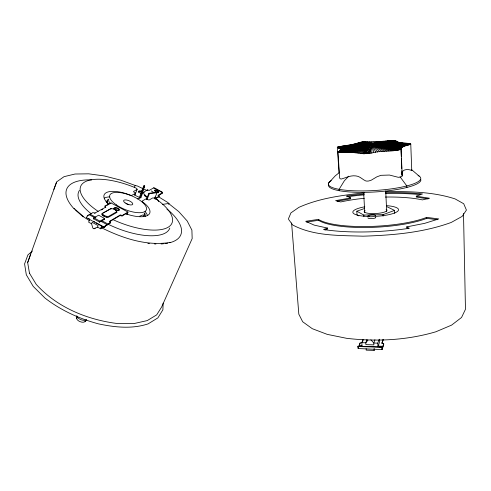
<?xml version="1.0" encoding="UTF-8"?>
<svg xmlns="http://www.w3.org/2000/svg" width="491" height="491" viewBox="0 0 491 491"><rect width="100%" height="100%" fill="white"/><g stroke="black" fill="none" stroke-linecap="round" stroke-linejoin="round"><path stroke-width="0.74" d="M411.759 170.481L410.764 144.053C406.229 142.237 400.055 144.121 395.856 140.886L391.333 140.622L377.303 141.69L362.524 141.967L351.47 144.679L340.128 146.465A6.641 1.056 -4.3 0 0 338.821 146.754C333.641 147.932 345.725 148.681 338.004 151.897L339.612 177.981L340.128 178.681A5.874 2.529 -32.5 0 0 341.441 179C346.149 177.668 350.758 175.14 355.914 175.919C359.921 176.208 362.481 179.546 365.795 180.958A6.058 3.965 -11.4 0 0 368.87 180.952L371.319 180.154L376.824 176.858L380.942 175.324L389.467 175.048L398.207 177.288A6.015 3.449 17.5 0 0 400.312 176.969A5.996 2.909 23.2 0 0 401.773 176.41L402.197 175.919C400.097 169.481 407.456 168.376 411.74 170.543A5.818 0.608 27.4 0 0 411.47 170.119M154.911 188.648L155.076 188.249A1.338 0.436 26.7 0 0 153.628 187.881L148.982 190.52L147.699 189.833L141.764 193.178L142.476 193.466L140.88 197.781L140.162 197.492L137.646 198.935M163.147 303.119L162.895 309.803L157.869 317.898L148.079 323.894C131.932 329.203 114.741 327.331 98.427 323.851C79.161 318.684 60.804 310.312 44.988 298.068L33.241 286.419L26.311 274.782L24.587 263.9L27.907 254.933L32.424 251.048M76.719 318.358L76.805 315.695M95.15 217.851L89.233 214.806M383.084 339.355L381.967 342.871L383.704 343.7L383.741 344.43L382.121 349.592L358.068 348.536L358.062 346.223L382.016 346.965L382.108 348.819L382.9 346.278L377.825 346.124M343.461 152.523L371.57 144.323L338.004 151.897L340.269 152.548L353.643 152.615L363.794 153.763L371.742 153.051L372.246 144.857M127.2 214.389L128.01 212.057L122.327 215.402L120.172 215.033L109.806 221.146L110.53 222.411L107.234 224.706L101.146 221.386L104.522 219.182L104.098 219.716M134.282 187.476L135.166 185.451L120.786 180.179L104.282 175.95L88.681 173.826L75.025 174.017L64.026 176.674L56.753 181.811L53.881 189.416M358.718 346.486L360.099 343L362.333 342.288L363.119 340.202M409.353 143.495L373.05 144.102L410.764 144.053C408.046 146.03 402.54 145.226 400.975 148.847L401.282 156.42M135.166 185.481L137.425 186.015L144.299 189.299A50.475 19.48 22.1 0 1 147.018 190.539M111.04 202.973L128.01 212.057M369.95 153.425L372.11 144.833L369.349 153.499M56.52 182.124L27.668 262.544L29.472 273.205M382.9 346.278L383.704 343.7M382.102 349.598L382.016 346.965M383.348 339.367L382.004 343.596L381.967 342.871M379.371 339.22L379.525 342.147L377.99 346.842L377.8 343.148L378.899 339.821M366.12 348.671L366.2 350.144L374.179 350.402L374.627 349.052M374.921 339.711L373.786 343.025L373.884 344.872L365.893 344.633L365.789 342.792L366.998 339.484M355.822 143.618L372.288 144.115L373.105 141.825M27.668 262.544L30.743 254.037M140.88 197.781A0.779 0.712 20.8 0 1 140.432 196.83L144.704 185.96L143.992 185.672L141.052 192.889A0.755 0.694 21.1 0 0 141.175 193.601M139.8 198.112A0.761 0.7 20.9 0 1 139.444 197.204L143.992 185.672M368.723 153.566L371.27 146.815M362.027 346.345L361.812 342.669L363.058 339.373M359.369 345.756L360.099 343M110.53 222.411L110.297 223L107.707 224.614A1.706 0.479 -60.6 0 1 106.719 225.203L105.32 225.964L104.417 227.646L86.459 217.709L87.392 215.623L89.196 214.561M89.761 219.182L88.619 222.165L91.596 223.816L92.83 228.106L94.02 228.769L97.568 227.124L98.151 225.633L92.173 222.325L91.596 223.816M94.806 213.591L95.033 213.002L105.768 207.128L105.074 205.938L111.04 202.789M93.443 219.041L93.904 217.844L98.636 215.205L104.565 218.47L104.098 219.655M105.074 205.938L104.853 206.508L105.54 207.705L105.768 207.128M99.434 222.349L99.9 221.153L104.565 218.47M97.568 227.124L100.557 228.781L101.729 225.799M104.417 227.646L105.369 225.559L107.099 224.448M110.297 223L109.573 221.736L119.939 215.604L120.172 215.033M119.939 215.604L122.099 215.979L122.327 215.402M126.924 214.555L127.697 212.646L122.099 215.979M134.976 194.749L137.118 189.458M144.704 185.96L142.028 192.527A0.767 0.706 21.1 0 0 142.476 193.466M139.892 198.155L140.162 197.492M147.435 190.477L147.699 189.833M146.41 199.266L148.871 193.294L156.494 192.331L157.034 192.718L154.579 198.616M146.956 199.659L149.417 193.687L157.034 192.718M155.064 188.716L155.076 188.249M155.224 188.335L161.803 191.883A1.338 0.399 20.5 0 1 162.496 192.668L157.961 195.381L159.25 196.075L158.98 196.719L155.144 199.033M168.652 204.09L168.922 203.446L167.37 202.212L161.208 198.444A50.475 19.48 22.1 0 0 158.28 196.59M368.09 153.628L370.791 147.509M367.452 153.677L370.22 148.214M366.814 153.714L368.275 151.154M95.033 213.002L92.774 212.621L89.423 214.8M367.495 153.1L373.24 143.838L371.319 143.918L365.5 153.18L367.495 153.1L368.968 151.498M101.815 221.202L101.735 221.318A1.7 0.491 -60.6 0 1 101.398 221.723M364.948 153.775L368.618 148.945M364.359 153.775L369.49 147.521M367.925 340.214L365.789 342.792L361.812 342.669M86.539 319.868L85.189 321.402L85.397 321.145A4.603 2.424 20.2 0 0 85.52 320.519M363.794 153.763L369.293 147.521M328.62 183.075L335.279 175.821L339.361 172.562M363.254 153.738L369.281 147.325M348.739 176.189L344.351 180.78L339.128 189.287L339.213 190.717M362.757 153.708L370.705 145.717M361.548 153.456L371.159 145.097M357.018 143.249L372.288 144.115L375.179 141.77M360.204 153.229L371.086 145.029M358.737 153.032L371.061 144.925M154.775 198.769L159.25 196.075M158.341 195.633L162.233 193.301A1.338 0.577 24.6 0 0 162.275 192.846L162.349 193.031M100.557 228.781L105.203 226.013M371.742 153.051C380.77 150.05 393.113 152.56 400.975 148.847L373.043 144.237L401.018 148.466M94.02 228.769L95.199 228.082M101.115 221.146L99.55 222.049L93.56 218.74M357.147 152.867L370.975 144.876M101.514 209.915L102.858 209.178M86.459 217.709L86.778 217.531M87.355 216.04L88.319 215.512M106.799 205.453L108.094 204.747M109.389 204.041L110.69 203.335M142.906 214.935L139.825 216.15M106.093 201.752L107.351 201.083M355.447 152.726L370.944 144.802M358.074 142.887L372.288 144.115L377.303 141.69M353.643 152.615L371.601 144.428M351.746 152.535L371.583 144.403L345.615 152.48M349.776 152.486L371.589 144.379M358.927 215.893L357.025 214.825L356.822 211.216L363.8 215.046L383.023 214.665L394.586 210.412L394.715 213.346M324.944 229.991L327.583 229.039L327.522 228.076L323.551 229.506A80.634 19.014 -3.1 0 0 409.377 228.266L406.72 226.891L406.757 227.885L408.089 228.573M428.103 198.892L416.307 197.063L416.276 196.191L422.53 193.945A82.58 19.474 -3.1 0 0 385.374 192.754M358.989 142.519L372.288 144.115L379.451 141.58M356.822 211.216L364.334 208.577M347.726 152.468L371.577 144.348M359.406 142.427L372.288 144.115L381.611 141.451M341.263 152.597L371.552 144.317L339.514 150.989M340.748 152.578L371.558 144.311L338.845 151.388M340.269 152.548L371.564 144.305L338.023 151.793M339.827 152.505L371.552 144.305L338.047 151.995M339.428 152.456L371.558 144.299L338.146 152.087M339.072 152.4L371.552 144.299L338.299 152.179M359.86 142.335L372.288 144.115L383.778 141.291M338.765 152.333L371.546 144.299L338.508 152.259M360.351 142.249L372.288 144.115L385.932 141.107M360.86 142.169L372.288 144.115L388.062 140.905M340.017 150.596L371.54 144.268L338.256 147.914M406.72 226.891L424.721 223.331L438.758 218.931L426.679 217.378A61.185 14.399 -3.2 0 1 367.82 226.517A61.185 14.399 -3.2 0 1 318.481 219.373L305.672 221.294L314.191 225.124L327.522 228.076M361.394 142.095L372.288 144.115L390.155 140.678M340.361 150.209L371.546 144.256L339.023 148.19M361.953 142.028L372.288 144.115L390.75 140.647M362.524 141.967L372.288 144.115L391.333 140.622M339.066 172.807L337.305 147.576L371.534 144.188L353.041 144.329M340.539 149.835L371.552 144.25L339.643 148.478M337.157 201.224L350.654 198.781L350.605 197.934L335.605 200.647L340.717 201.948A61.185 14.399 -3.2 0 1 364.297 198.284M363.101 141.911L372.288 144.115L391.91 140.61M363.684 141.862L372.288 144.115L392.469 140.604M364.273 141.825L372.288 144.115L392.739 140.598M340.558 149.473L371.534 144.244L340.103 148.791M364.85 141.795L372.288 144.115L393.009 140.61M365.427 141.776L372.288 144.115L393.518 140.622M367.225 141.825L372.288 144.115L394.003 140.647M340.41 149.123L371.552 144.231M369.115 141.856L372.288 144.115L394.451 140.678M371.073 141.856L372.288 144.115L394.868 140.721M306.494 222.104L318.549 220.293A61.166 14.46 -3.1 0 0 367.869 227.486A61.166 14.46 -3.1 0 0 426.716 218.342L437.278 219.704M162.478 204.403L168.922 203.446M407.505 143.403L372.288 144.115L395.243 140.77M405.762 143.286L372.288 144.115L395.574 140.825M404.136 143.145L372.288 144.115L395.856 140.886M402.632 142.973L372.288 144.115L396.157 141.205M170.494 242.388C146.545 246.39 122.363 238.147 101.14 227.579M364.426 192.889C342.153 195.222 319.457 198.131 298.847 207.38L290.93 212.885L288.561 218.526L288.628 219.422L292.679 224.988C314.111 236.318 339.404 235.355 362.972 236.183C392.751 235.244 423.009 232.722 451.211 222.454L462.178 216.378L466.419 210.068L463.707 203.74L455.132 198.923C432.89 191.674 409.175 191.435 386.006 191.625M401.264 142.783L372.288 144.115L396.618 141.512M337.348 147.668L371.534 144.194L351.47 144.679M337.311 147.478L371.534 144.188L349.788 145.017M337.378 147.38L371.534 144.188L348.009 145.336M373.013 144.047L397.237 141.801M337.495 147.275L371.534 144.182L346.143 145.643M337.661 147.171L371.54 144.182L344.203 145.937M337.882 147.067L371.546 144.182L342.19 146.214M338.152 146.962L371.534 144.176L340.128 146.465M338.268 146.907L371.534 144.176L338.821 146.754M338.465 146.858L371.54 144.176M400.036 142.568L372.288 144.115L398.017 142.077M372.288 144.115L398.95 142.329M365.494 153.026L367.489 152.946M410.746 144.151L373.043 144.115L409.709 143.556M410.722 143.955L373.043 144.115L410.016 143.618M410.629 143.863L373.056 144.109L410.273 143.697M373.056 144.109L410.476 143.777M410.679 144.256L373.043 144.121L403.712 146.478M410.55 144.36L373.056 144.121L402.853 146.877M354.49 143.98L371.552 144.109M410.366 144.464L373.056 144.121L404.719 146.085M410.132 144.575L373.05 144.127L405.873 145.692M408.586 144.937L373.05 144.133L407.168 145.311M377.8 343.148L373.786 343.025L370.871 339.772M359.842 345.572L361.99 345.639M357.945 346.542L381.918 347.284M379.647 347.29L382.557 347.382M399.631 149.78L373.031 144.268L402.147 147.275M400.024 149.669L373.043 144.268L401.607 147.674M400.374 149.559L373.031 144.256L401.227 148.073M416.276 196.191L429.551 198.241L422.426 199.898A61.185 14.399 -3.2 0 0 385.337 197.057M400.668 149.448L373.037 144.256L401.104 149.221L402.197 175.919M373.043 144.25L400.914 149.338M399.189 149.884L373.037 144.274L393.518 150.504M398.71 149.982L373.025 144.28L395.844 150.393M398.195 150.08L373.031 144.286L396.464 150.326M397.642 150.166L373.037 144.293L397.066 150.252M391.186 150.645L372.988 144.354L388.854 150.811M142.415 189.9L143.139 190.195M151.277 190.925L153.26 192.208M134.54 195.074L139.874 197.621M372.97 144.446L386.54 151.007M386.988 206.717L394.586 210.412M346.928 196.848L346.879 196.013L350.605 197.934M153.628 187.881L162.496 192.668M89.994 214.131L95.935 217.409M101.895 220.698L107.867 223.994M93.904 217.844L99.9 221.153M88.11 218.268L89.442 219.004M93.425 221.208L94.757 221.944M96.089 222.681L104.73 227.462M372.921 144.489L384.257 151.228M89.472 220.668L84.366 217.403L74.116 208.442M148.871 193.294L149.417 193.687M372.896 144.575L382.01 151.48M168.634 203.544L178.718 211.566L187.194 220.987L191.895 230.113L192.171 238.589L161.588 307.071L156.69 314.866L147.257 320.586L133.969 323.569L117.49 323.544C87.208 319.77 56.895 307.348 36.199 284.332L29.429 273.131M166.909 209.178L170.297 211.891A61.461 24.317 21.8 0 1 169.69 242.726M411.783 169.825L419.13 176.073M75.516 210.148L83.218 216.887M400.073 176.834L406.836 185.966L406.892 187.427M372.829 144.661L379.813 151.75M372.706 144.722L377.683 152.044M372.571 144.802L375.615 152.357M109.634 203.329L108.677 200.672M372.405 144.833L373.633 152.695M291.593 222.982L298.823 314.179L302.671 321.752L312.27 328.682L327.196 334.359L346.64 338.317C376.437 341.816 406.984 340.3 435.855 331.787L451.61 325.11L461.558 317.474L465.468 309.281L463.498 213.468M318.481 219.373L318.549 220.293M358.062 346.223L358.172 348.058M363.647 192.245L364.745 212.585M363.8 215.046L363.88 216.519M374.081 348.561L374.179 350.402M373.24 143.838L373.313 145.262M383.023 214.665L383.09 216.15M385.723 190.987L386.675 211.437M145.238 216.359L145.146 214.26A20.456 8.028 21.8 0 0 144.661 212.971M401.38 158.691L401.779 168.542M401.871 170.813L402.031 174.6M426.679 217.378L426.716 218.342M104.301 198.1A24.495 9.642 21.8 0 1 109.867 196.842M145.109 211.547A24.495 9.642 21.8 0 1 147.484 215.586M112.384 219.354A49.198 19.057 21.8 0 0 166.922 227.879A49.198 19.057 21.8 0 0 155.85 198.855A2.51 0.933 22.7 0 0 152.413 198.069L149.35 199.898A1.258 0.473 22.5 0 1 147.791 199.604L147.257 199.315A1.258 0.473 22.4 0 0 145.692 199.021L142.384 200.966A2.062 0.779 22.4 0 0 142.715 201.997L145.809 204.508A24.575 9.507 21.8 0 1 147.036 215.702A24.575 9.507 21.8 0 1 125.371 213.622M98.151 211.357A49.198 19.057 21.8 0 1 84.274 182.278A49.198 19.057 21.8 0 1 135.375 187.771A2.332 0.859 22.1 0 1 136.86 189.643L133.662 191.392A1.258 0.466 22.1 0 0 134.221 192.245L134.755 192.533A1.258 0.466 22.1 0 1 135.313 193.393L131.913 195.277A2.062 0.773 21.9 0 1 130.06 195.117L125.506 193.466A24.575 9.507 21.8 0 0 105.927 192.853A24.575 9.507 21.8 0 0 108.609 204.103M118.65 210.737A24.575 9.507 21.8 0 1 114.072 208.172M169.806 228.07A49.051 19.327 21.8 0 1 108.057 224.184M91.105 213.683A49.051 19.327 21.8 0 1 79.438 190.434M134.829 194.123A2.326 0.872 22 0 1 134.718 194.939M168.419 203.477A0.755 0.417 -51.4 0 1 168.683 204.004M140.659 193.294A3.05 1.129 22.3 0 1 138.971 190.938A3.05 1.129 22.3 0 1 143.47 192.263M155.487 198.861A3.056 1.135 22.7 0 1 158.39 201.586M167.75 243.168A61.461 24.317 21.8 0 1 164.927 243.616M163.429 243.781A61.461 24.317 21.8 0 1 161.079 243.947M155.935 243.996A61.461 24.317 21.8 0 1 154.536 243.941M149.405 243.542A61.461 24.317 21.8 0 1 147.889 243.37M74.417 209.184A61.461 24.317 21.8 0 1 91.664 179.884M138.401 192.392A3.05 1.129 22.3 0 1 141.205 191.858M141.942 192.159A3.05 1.129 22.3 0 1 143.206 192.914M106.627 202.722A19.689 7.721 21.8 0 1 108.664 199.229M155.095 197.044A6.095 2.252 22.5 0 1 154.628 198.112M147.067 196.676A6.095 2.252 22.5 0 1 144.25 192.49M158.397 192.632A2.234 0.81 22.7 0 1 158.243 192.791M154.426 190.735A2.234 0.81 22.7 0 1 156.66 191.017A2.234 0.81 22.7 0 1 158.409 192.404M147.147 197.394A3.063 1.135 22.5 0 1 145.017 194.939M144.526 195.823A3.063 1.142 22.5 0 1 144.747 195.596M144.213 213.432A19.634 7.69 21.8 0 1 143.212 216.599M107.952 204.188A19.634 7.69 21.8 0 1 108.763 199.352M107.191 202.967A19.628 7.703 21.8 0 1 107.59 200.954M144.066 214.708A19.628 7.703 21.8 0 1 143.802 216.04M107.106 217.034A3.584 1.455 21.2 0 1 106.381 216.918M104.871 216.421A3.584 1.455 21.2 0 1 102.619 214.843M111.408 208.878A4.198 1.676 21.4 0 0 110.653 208.835L101.668 213.855A4.284 1.743 21.2 0 0 103.853 216.249A4.284 1.743 21.2 0 0 108.167 217.433L117.011 212.327A4.198 1.676 21.4 0 0 115.575 210.461M113.636 208.822A2.547 1.013 21.5 0 1 113.838 208.626L114.556 208.221A2.541 1.007 21.5 0 1 117.478 208.638A2.541 1.007 21.5 0 1 119.037 210.369M126.469 203.759A4.91 1.909 21.8 0 1 128.802 204.735M76.848 317.732A4.603 2.424 20.2 0 0 78.99 321.126A4.603 2.424 20.2 0 0 84.305 322.016L86.336 319.88L85.931 320.101A5.536 2.897 20.3 0 1 80.831 319.635A5.536 2.897 20.3 0 1 77.007 316.535M386.392 205.637A22.893 5.376 -3.2 0 1 397.857 211.105A22.893 5.376 -3.2 0 1 375.572 216.347M368.041 216.427A22.893 5.376 -3.2 0 1 352.9 212.566A22.893 5.376 -3.2 0 1 364.788 206.791M375.48 217.114A3.934 0.951 -3.2 0 1 372.35 218.593A3.934 0.951 -3.2 0 1 367.968 217.734M346.879 196.013A82.58 19.474 -3.1 0 1 364.254 193.994M347.653 196.744A82.556 19.554 -3.1 0 1 364.304 194.829M385.41 193.595A82.556 19.554 -3.1 0 1 420.449 194.596M386.098 209.24A11.44 2.688 -3.2 0 1 375.609 213.542A11.44 2.688 -3.2 0 1 365.089 210.344M418.08 175.477A46.301 9.274 -3.6 0 1 374.51 190.52A46.301 9.274 -3.6 0 1 331.241 180.608M420.885 179.792A46.283 9.341 -3.5 0 1 372.718 192.091A46.283 9.341 -3.5 0 1 328.712 184.45M119.061 209.995L118.356 210.4A2.547 1.007 21.5 0 1 115.133 209.841A2.547 1.007 21.5 0 1 114.065 208.055L114.784 207.65A2.541 1.007 21.5 0 1 117.993 208.215A2.541 1.007 21.5 0 1 119.061 209.995M116.496 211.836L108.542 216.414A3.584 1.455 21.2 0 1 104.393 215.488A3.584 1.455 21.2 0 1 102.674 213.18L110.739 208.675A3.511 1.399 21.4 0 1 114.777 209.596A3.511 1.399 21.4 0 1 116.496 211.836M116.293 204.839A19.695 7.58 21.9 0 0 146.306 209.982A19.695 7.58 21.9 0 0 121.608 192.828A19.695 7.58 21.9 0 0 116.293 204.839M125.18 202.955A4.922 1.896 21.9 0 0 132.73 204.311A4.922 1.896 21.9 0 0 126.641 200.009A4.922 1.896 21.9 0 0 125.18 202.955M155.291 191.337A2.234 0.81 22.7 0 0 158.661 191.993A2.234 0.81 22.7 0 0 155.843 190.048A2.234 0.81 22.7 0 0 155.291 191.337M369.367 216.672A3.934 0.945 -3.2 0 0 375.652 215.715A3.934 0.945 -3.2 0 0 370.257 214.997A3.934 0.945 -3.2 0 0 369.367 216.672"/></g></svg>
